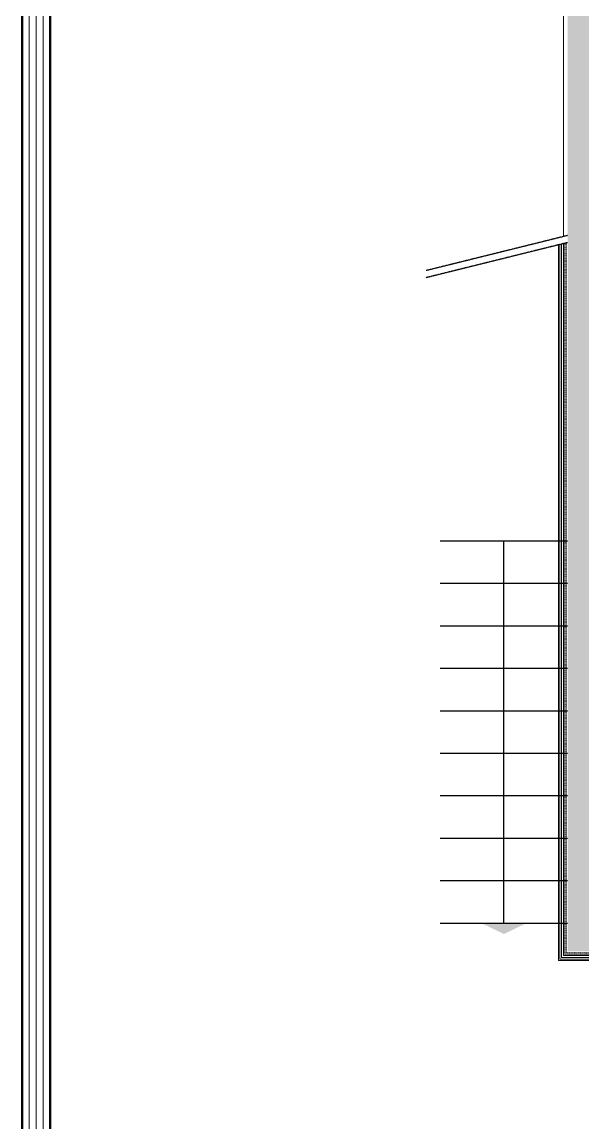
# Model space of a CAD drawing. Header units: millimetres. Extents: x -4402 to 30102, y 1696 to 6551.
# Drawn here: x 9373 to 9769, y 3504 to 4281 of the extents above; entities that cross this region are included whole.
import ezdxf

# ---------------------------------------------------------------- set-up
doc = ezdxf.new("R2010")
doc.units = ezdxf.units.MM
doc.linetypes.add('DASHDOT2', pattern=[0.5, 0.25, -0.125, 0, -0.125])
doc.linetypes.add('HIDDEN', pattern=[0.375, 0.25, -0.125])
for name, color, linetype, lineweight in [('BETON', 6, 'Continuous', 50), ('DY', 6, 'Continuous', 13), ('GOR-020', 2, 'Continuous', 20), ('M', 30, 'Continuous', 25), ('S', 6, 'Continuous', 20)]:
    doc.layers.add(name, color=color, linetype=linetype, lineweight=lineweight)
doc.layers.add('BOYA', color=253, linetype='Continuous')
doc.linetypes.add('BATTING', pattern='A,0.0001,-0.1,[134,ltypeshp.shx,S=0.1,R=0,X=-0.1,Y=0],-0.2,[134,ltypeshp.shx,S=0.1,R=180,X=0.1,Y=0],-0.1', length=0.4001)

msp = doc.modelspace()

# ---------------------------------------------------------------- hatches: boundary and pattern name
at = {"layer": 'BOYA', "linetype": 'Continuous'}
msp.add_hatch(color=256, dxfattribs=at).paths.add_polyline_path([(10128.3, 4294.98), (10128.3, 4299.98), (10108.3, 4299.98), (10108.3, 4294.98), (9778.3, 4294.98), (9778.3, 4844.98), (9758.3, 4844.98), (9758.3, 3624.98), (9778.3, 3624.98), (9778.3, 4274.98), (10128.3, 4274.98)])

# ---------------------------------------------------------------- linework, layer by layer
at = {"layer": 'BETON'}
for p, q in [((9372.78, 1766.34), (9372.78, 6096.8)), ((9392.78, 1786.34), (9392.78, 6076.8))]:
    msp.add_line(p, q, dxfattribs=at)
at = {"layer": 'DY', "color": 8}
msp.add_lwpolyline([(9751.8, 4124.01), (9751.8, 3618.48), (9784.8, 3618.48), (9784.8, 3638.48), (9884.8, 3638.48), (9884.8, 3651.48)], dxfattribs=at)
at = {"layer": 'DY'}
msp.add_lwpolyline([(9752.8, 4124.26), (9752.8, 3619.48), (9783.8, 3619.48), (9783.8, 3639.48), (9883.8, 3639.48), (9883.8, 3651.48)], dxfattribs=at)
at = {"layer": 'DY', "color": 8, "linetype": 'BATTING', "ltscale": 0.125}
msp.add_lwpolyline([(9754.05, 4124.57), (9754.05, 3620.73), (9782.55, 3620.73), (9782.55, 3640.73), (9882.55, 3640.73), (9882.55, 3651.48)], dxfattribs=at)
at = {"layer": 'DY', "color": 8, "linetype": 'DASHDOT2'}
for points in [[(9756.3, 4124.88), (9756.3, 3622.98), (9780.3, 3622.98), (9780.3, 3642.98), (9880.3, 3642.98), (9880.3, 3652.98)], [(9757.3, 4124.88), (9757.3, 3623.98), (9779.3, 3623.98), (9779.3, 3643.98), (9879.3, 3643.98), (9879.3, 3653.18)]]:
    msp.add_lwpolyline(points, dxfattribs=at)
at = {"layer": 'GOR-020'}
for p, q in [((9377.78, 1771.34), (9377.78, 6091.8)), ((9382.78, 1776.34), (9382.78, 6086.8)), ((9387.78, 1781.34), (9387.78, 6081.8))]:
    msp.add_line(p, q, dxfattribs=at)
at = {"layer": 'M', "color": 8, "linetype": 'HIDDEN'}
for p, q in [((9758.3, 4130.62), (9658.3, 4105.83)), ((9758.3, 4125.62), (9658.3, 4100.83)), ((9668.3, 3914.98), (9758.3, 3914.98)), ((9713.3, 3644.98), (9713.3, 3914.98)), ((9668.3, 3884.98), (9758.3, 3884.98)), ((9668.3, 3854.98), (9758.3, 3854.98)), ((9668.3, 3824.98), (9758.3, 3824.98)), ((9668.3, 3794.98), (9758.3, 3794.98)), ((9668.3, 3764.98), (9758.3, 3764.98)), ((9668.3, 3734.98), (9758.3, 3734.98)), ((9668.3, 3704.98), (9758.3, 3704.98)), ((9668.3, 3674.98), (9758.3, 3674.98)), ((9668.3, 3644.98), (9758.3, 3644.98))]:
    msp.add_line(p, q, dxfattribs=at)
msp.add_solid([(9698.3, 3644.48), (9728.3, 3644.48), (9713.3, 3637.22)], dxfattribs=at)
at = {"layer": 'S'}
for points in [[(9755.3, 4129.88), (9755.3, 4847.98), (9781.3, 4847.98), (9781.3, 4827.98), (9856.3, 4827.98), (9856.3, 4816.98)], [(9881.3, 3652.28), (9881.3, 3641.98), (9781.3, 3641.98), (9781.3, 3621.98), (9755.3, 3621.98), (9755.3, 4124.88)]]:
    msp.add_lwpolyline(points, dxfattribs=at)

doc.saveas('drawing.dxf')
